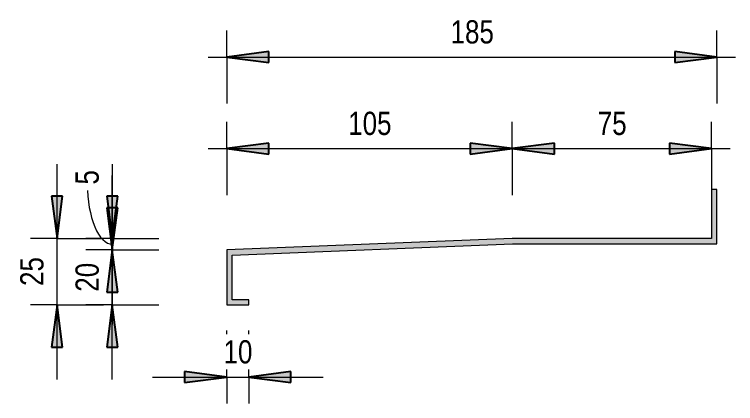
# Model space of a CAD drawing. Header units: millimetres. Extents: x -38576 to 20330, y -28812 to 13605.
# Drawn here: x 10378.6 to 10650.1, y 2315.5 to 2462 of the extents above; entities that cross this region are included whole.
import ezdxf

# ---------------------------------------------------------------- set-up
doc = ezdxf.new("R2010")
doc.units = ezdxf.units.MM
for name, color, linetype, lineweight in [('A-ANNO-DIMS', 211, 'Continuous', 5), ('A-ANNO-DIMS-5', 211, 'Continuous', 5), ('A-DETL-GENF', 92, 'Continuous', 5), ('A-DETL-THIN', 151, 'Continuous', 5)]:
    doc.layers.add(name, color=color, linetype=linetype, lineweight=lineweight)
doc.styles.add('Arial_12', font='arial.ttf', dxfattribs={"width": 0.8, "height": 8.75})
doc.dimstyles.new('SVA_Arc_Length-1_8mm_BLUE_Arrow_1', dxfattribs={"dimscale": 304.8, "dimtxt": 8.92727, "dimasz": 0.052083, "dimexe": 0.032808, "dimexo": 0.0625, "dimgap": 0.008202, "dimtad": 1, "dimdec": 0, "dimrnd": 5, "dimzin": 0, "dimdsep": 46, "dimtxsty": 'Arial_12', "dimsah": 1, "dimcen": 0.09, "dimdle": 0.022966, "dimazin": 0, "dimtfac": 1, "dimtdec": 4, "dimtix": 1, "dimtmove": 0, "dimatfit": 3, "dimfxl": 0.057415, "dimfxlon": 1, "dimtvp": 1, "dimtfill": 1, "dimtolj": 1, "dimtzin": 0, "dimarcsym": 2})
doc.dimstyles.new('SVA_Arc_Length-1_8mm_BLUE_Arrow_2', dxfattribs={"dimscale": 304.8, "dimtxt": 8.92727, "dimasz": 0.052083, "dimexe": 0.032808, "dimexo": 0.0625, "dimgap": 0.008202, "dimtad": 1, "dimdec": 0, "dimrnd": 5, "dimzin": 0, "dimdsep": 46, "dimtxsty": 'Arial_12', "dimsah": 1, "dimcen": 0.09, "dimdle": 0.022966, "dimazin": 0, "dimtfac": 1, "dimtdec": 4, "dimtix": 1, "dimtmove": 1, "dimatfit": 3, "dimfxl": 0.057415, "dimfxlon": 1, "dimtvp": 1, "dimtfill": 1, "dimtolj": 1, "dimtzin": 0, "dimarcsym": 2})

# ---------------------------------------------------------------- blocks, each defined once
blk = doc.blocks.new('DIMBLOCK167-Aluminium Cill')
at = {"layer": 'A-ANNO-DIMS-5', "lineweight": 25}
for points in [[(10458.58, 2445.93), (10474.46, 2443.84), (10474.46, 2448.02)], [(10643.08, 2445.93), (10627.21, 2448.02), (10627.21, 2443.84)]]:
    blk.add_hatch(color=256, dxfattribs=at).paths.add_polyline_path(points)
at = {"layer": 'A-ANNO-DIMS-5'}
for p, q in [((10458.58, 2445.93), (10458.58, 2455.93)), ((10643.08, 2445.93), (10643.08, 2455.93)), ((10451.58, 2445.93), (10650.08, 2445.93)), ((10458.58, 2445.93), (10458.58, 2428.43)), ((10643.08, 2445.93), (10643.08, 2428.43))]:
    blk.add_line(p, q, dxfattribs=at)
at = {"layer": 'A-ANNO-DIMS-5', "lineweight": 25}
for p, q in [((10474.46, 2448.02), (10458.58, 2445.93)), ((10458.58, 2445.93), (10474.46, 2443.84)), ((10474.46, 2443.84), (10474.46, 2448.02)), ((10643.08, 2445.93), (10627.21, 2448.02)), ((10627.21, 2448.02), (10627.21, 2443.84)), ((10627.21, 2443.84), (10643.08, 2445.93))]:
    blk.add_line(p, q, dxfattribs=at)
at = {"layer": 'A-ANNO-DIMS-5', "color": 0, "insert": (10542.8, 2459.79), "char_height": 8.75, "width": 19.2829, "attachment_point": 1, "line_spacing_factor": 0.941778, "style": 'Arial_12', "bg_fill": 3, "box_fill_scale": 1.25, "bg_fill_color": 256, "bg_fill_true_color": 13158600, "bg_fill_transparency": 0}
blk.add_mtext('185', dxfattribs=at)
blk = doc.blocks.new('DIMBLOCK168-Aluminium Cill')
at = {"layer": 'A-ANNO-DIMS-5', "lineweight": 25}
for points in [[(10415.49, 2373.33), (10417.58, 2389.2), (10413.4, 2389.2)], [(10415.49, 2352.61), (10413.4, 2336.74), (10417.58, 2336.74)]]:
    blk.add_hatch(color=256, dxfattribs=at).paths.add_polyline_path(points)
at = {"layer": 'A-ANNO-DIMS-5'}
for p, q in [((10415.49, 2324.6), (10415.49, 2401.34)), ((10415.49, 2373.33), (10405.49, 2373.33)), ((10415.49, 2373.33), (10432.99, 2373.33)), ((10415.49, 2352.61), (10405.49, 2352.61)), ((10415.49, 2352.61), (10432.99, 2352.61))]:
    blk.add_line(p, q, dxfattribs=at)
at = {"layer": 'A-ANNO-DIMS-5', "lineweight": 25}
for p, q in [((10417.58, 2389.2), (10413.4, 2389.2)), ((10413.4, 2389.2), (10415.49, 2373.33)), ((10415.49, 2373.33), (10417.58, 2389.2)), ((10415.49, 2352.61), (10413.4, 2336.74)), ((10417.58, 2336.74), (10415.49, 2352.61)), ((10413.4, 2336.74), (10417.58, 2336.74))]:
    blk.add_line(p, q, dxfattribs=at)
at = {"layer": 'A-ANNO-DIMS-5', "color": 0, "insert": (10401.63, 2357.61), "char_height": 8.75, "width": 12.8553, "attachment_point": 1, "rotation": 90, "line_spacing_factor": 0.941778, "style": 'Arial_12', "bg_fill": 3, "box_fill_scale": 1.25, "bg_fill_color": 256, "bg_fill_true_color": 13158600, "bg_fill_transparency": 0}
blk.add_mtext('20', dxfattribs=at)
blk = doc.blocks.new('DIMBLOCK169-Aluminium Cill')
at = {"layer": 'A-ANNO-DIMS-5', "lineweight": 25}
for points in [[(10458.58, 2325.5), (10442.71, 2327.59), (10442.71, 2323.41)], [(10466.85, 2325.5), (10482.73, 2323.41), (10482.73, 2327.59)]]:
    blk.add_hatch(color=256, dxfattribs=at).paths.add_polyline_path(points)
at = {"layer": 'A-ANNO-DIMS-5'}
for p, q in [((10458.58, 2325.5), (10458.58, 2343)), ((10466.85, 2325.5), (10466.85, 2343)), ((10430.57, 2325.5), (10494.86, 2325.5)), ((10458.58, 2325.5), (10458.58, 2315.5)), ((10466.85, 2325.5), (10466.85, 2315.5))]:
    blk.add_line(p, q, dxfattribs=at)
at = {"layer": 'A-ANNO-DIMS-5', "lineweight": 25}
for p, q in [((10458.58, 2325.5), (10442.71, 2327.59)), ((10442.71, 2327.59), (10442.71, 2323.41)), ((10482.73, 2327.59), (10466.85, 2325.5)), ((10482.73, 2323.41), (10482.73, 2327.59)), ((10442.71, 2323.41), (10458.58, 2325.5)), ((10466.85, 2325.5), (10482.73, 2323.41))]:
    blk.add_line(p, q, dxfattribs=at)
at = {"layer": 'A-ANNO-DIMS-5', "color": 0, "insert": (10457.36, 2339.36), "char_height": 8.75, "width": 12.8553, "attachment_point": 1, "line_spacing_factor": 0.941778, "style": 'Arial_12', "bg_fill": 3, "box_fill_scale": 1.25, "bg_fill_color": 256, "bg_fill_true_color": 13158600, "bg_fill_transparency": 0}
blk.add_mtext('10', dxfattribs=at)
blk = doc.blocks.new('DIMBLOCK170-Aluminium Cill')
at = {"layer": 'A-ANNO-DIMS-5', "lineweight": 25}
for points in [[(10566.05, 2411.49), (10581.93, 2409.4), (10581.93, 2413.58)], [(10641.08, 2411.49), (10625.21, 2413.58), (10625.21, 2409.4)]]:
    blk.add_hatch(color=256, dxfattribs=at).paths.add_polyline_path(points)
at = {"layer": 'A-ANNO-DIMS-5'}
for p, q in [((10566.05, 2411.49), (10566.05, 2421.49)), ((10641.08, 2411.49), (10641.08, 2421.49)), ((10559.05, 2411.49), (10648.08, 2411.49)), ((10566.05, 2411.49), (10566.05, 2393.99)), ((10641.08, 2411.49), (10641.08, 2393.99))]:
    blk.add_line(p, q, dxfattribs=at)
at = {"layer": 'A-ANNO-DIMS-5', "lineweight": 25}
for p, q in [((10581.93, 2413.58), (10566.05, 2411.49)), ((10581.93, 2409.4), (10581.93, 2413.58)), ((10641.08, 2411.49), (10625.21, 2413.58)), ((10625.21, 2413.58), (10625.21, 2409.4)), ((10566.05, 2411.49), (10581.93, 2409.4)), ((10625.21, 2409.4), (10641.08, 2411.49))]:
    blk.add_line(p, q, dxfattribs=at)
at = {"layer": 'A-ANNO-DIMS-5', "color": 0, "insert": (10598.21, 2425.35), "char_height": 8.75, "width": 12.8553, "attachment_point": 1, "line_spacing_factor": 0.941778, "style": 'Arial_12', "bg_fill": 3, "box_fill_scale": 1.25, "bg_fill_color": 256, "bg_fill_true_color": 13158600, "bg_fill_transparency": 0}
blk.add_mtext('75', dxfattribs=at)
blk = doc.blocks.new('DIMBLOCK171-Aluminium Cill')
at = {"layer": 'A-ANNO-DIMS-5', "lineweight": 25}
for points in [[(10458.58, 2411.49), (10474.46, 2409.4), (10474.46, 2413.58)], [(10566.05, 2411.49), (10550.18, 2413.58), (10550.18, 2409.4)]]:
    blk.add_hatch(color=256, dxfattribs=at).paths.add_polyline_path(points)
at = {"layer": 'A-ANNO-DIMS-5'}
for p, q in [((10458.58, 2411.49), (10458.58, 2421.49)), ((10566.05, 2411.49), (10566.05, 2421.49)), ((10451.58, 2411.49), (10573.05, 2411.49)), ((10458.58, 2411.49), (10458.58, 2393.99)), ((10566.05, 2411.49), (10566.05, 2393.99))]:
    blk.add_line(p, q, dxfattribs=at)
at = {"layer": 'A-ANNO-DIMS-5', "lineweight": 25}
for p, q in [((10474.46, 2413.58), (10458.58, 2411.49)), ((10474.46, 2409.4), (10474.46, 2413.58)), ((10566.05, 2411.49), (10550.18, 2413.58)), ((10550.18, 2413.58), (10550.18, 2409.4)), ((10458.58, 2411.49), (10474.46, 2409.4)), ((10550.18, 2409.4), (10566.05, 2411.49))]:
    blk.add_line(p, q, dxfattribs=at)
at = {"layer": 'A-ANNO-DIMS-5', "color": 0, "insert": (10504.28, 2425.35), "char_height": 8.75, "width": 19.2829, "attachment_point": 1, "line_spacing_factor": 0.941778, "style": 'Arial_12', "bg_fill": 3, "box_fill_scale": 1.25, "bg_fill_color": 256, "bg_fill_true_color": 13158600, "bg_fill_transparency": 0}
blk.add_mtext('105', dxfattribs=at)
blk = doc.blocks.new('DIMBLOCK172-Aluminium Cill')
at = {"layer": 'A-ANNO-DIMS-5', "lineweight": 25}
for points in [[(10394.69, 2377.64), (10396.78, 2393.52), (10392.6, 2393.52)], [(10394.69, 2352.61), (10392.6, 2336.74), (10396.78, 2336.74)]]:
    blk.add_hatch(color=256, dxfattribs=at).paths.add_polyline_path(points)
at = {"layer": 'A-ANNO-DIMS-5'}
for p, q in [((10394.69, 2324.6), (10394.69, 2405.65)), ((10394.69, 2377.64), (10384.69, 2377.64)), ((10394.69, 2377.64), (10412.19, 2377.64)), ((10394.69, 2352.61), (10384.69, 2352.61)), ((10394.69, 2352.61), (10412.19, 2352.61))]:
    blk.add_line(p, q, dxfattribs=at)
at = {"layer": 'A-ANNO-DIMS-5', "lineweight": 25}
for p, q in [((10396.78, 2393.52), (10392.6, 2393.52)), ((10392.6, 2393.52), (10394.69, 2377.64)), ((10394.69, 2377.64), (10396.78, 2393.52)), ((10394.69, 2352.61), (10392.6, 2336.74)), ((10396.78, 2336.74), (10394.69, 2352.61)), ((10392.6, 2336.74), (10396.78, 2336.74))]:
    blk.add_line(p, q, dxfattribs=at)
at = {"layer": 'A-ANNO-DIMS-5', "color": 0, "insert": (10380.83, 2359.77), "char_height": 8.75, "width": 12.8553, "attachment_point": 1, "rotation": 90, "line_spacing_factor": 0.941778, "style": 'Arial_12', "bg_fill": 3, "box_fill_scale": 1.25, "bg_fill_color": 256, "bg_fill_true_color": 13158600, "bg_fill_transparency": 0}
blk.add_mtext('25', dxfattribs=at)
blk = doc.blocks.new('DIMBLOCK173-Aluminium Cill')
at = {"layer": 'A-ANNO-DIMS-5', "lineweight": 25}
for points in [[(10415.49, 2377.64), (10417.58, 2393.52), (10413.4, 2393.52)], [(10415.49, 2373.33), (10413.4, 2357.45), (10417.58, 2357.45)]]:
    blk.add_hatch(color=256, dxfattribs=at).paths.add_polyline_path(points)
at = {"layer": 'A-ANNO-DIMS-5'}
for p, q in [((10415.49, 2405.65), (10415.49, 2345.31)), ((10415.49, 2377.64), (10405.49, 2377.64)), ((10415.49, 2377.64), (10432.99, 2377.64)), ((10415.49, 2373.33), (10405.49, 2373.33)), ((10415.49, 2373.33), (10432.99, 2373.33))]:
    blk.add_line(p, q, dxfattribs=at)
at = {"layer": 'A-ANNO-DIMS-5', "lineweight": 25}
for p, q in [((10417.58, 2393.52), (10413.4, 2393.52)), ((10413.4, 2393.52), (10415.49, 2377.64)), ((10415.49, 2377.64), (10417.58, 2393.52)), ((10415.49, 2373.33), (10413.4, 2357.45)), ((10417.58, 2357.45), (10415.49, 2373.33)), ((10413.4, 2357.45), (10417.58, 2357.45))]:
    blk.add_line(p, q, dxfattribs=at)
at = {"layer": 'A-ANNO-DIMS-5'}
blk.add_ellipse((10415.49, 2397.95), major_axis=(0, 22.46), ratio=0.417011, start_param=1.570796, end_param=3.141593, dxfattribs=at)
at = {"layer": 'A-ANNO-DIMS-5', "color": 0, "insert": (10401.63, 2397.95), "char_height": 8.75, "width": 6.4276, "attachment_point": 1, "rotation": 90, "line_spacing_factor": 0.941778, "style": 'Arial_12', "bg_fill": 3, "box_fill_scale": 1.25, "bg_fill_color": 256, "bg_fill_true_color": 13158600, "bg_fill_transparency": 0}
blk.add_mtext('5', dxfattribs=at)

msp = doc.modelspace()

# ---------------------------------------------------------------- hatches: boundary and pattern name
at = {"layer": 'A-DETL-GENF', "lineweight": 18}
msp.add_hatch(color=11, dxfattribs=at).paths.add_polyline_path([(10458.58, 2352.61), (10466.85, 2352.61), (10466.85, 2354.61), (10460.58, 2354.61), (10460.58, 2371.41), (10566.09, 2375.64), (10643.08, 2375.64), (10643.08, 2396.04), (10641.08, 2396.04), (10641.08, 2377.64), (10566.05, 2377.64), (10458.58, 2373.33)])

# ---------------------------------------------------------------- linework, layer by layer
at = {"layer": 'A-DETL-THIN', "lineweight": 18}
for p, q in [((10643.08, 2396.04), (10641.08, 2396.04)), ((10641.08, 2396.04), (10641.08, 2377.64)), ((10643.08, 2375.64), (10643.08, 2396.04)), ((10566.05, 2377.64), (10458.58, 2373.33)), ((10460.58, 2371.41), (10566.09, 2375.64)), ((10641.08, 2377.64), (10566.05, 2377.64)), ((10566.09, 2375.64), (10643.08, 2375.64)), ((10458.58, 2373.33), (10458.58, 2352.61)), ((10460.58, 2354.61), (10460.58, 2371.41)), ((10466.85, 2354.61), (10460.58, 2354.61)), ((10466.85, 2352.61), (10466.85, 2354.61)), ((10458.58, 2352.61), (10460.58, 2352.61)), ((10460.58, 2352.61), (10466.85, 2352.61))]:
    msp.add_line(p, q, dxfattribs=at)

# ---------------------------------------------------------------- dimensions: what is measured, and where the dimension line sits
at = {"layer": 'A-ANNO-DIMS'}
dim = msp.add_linear_dim(base=(10643.08279051, 2445.92813134), p1=(10458.58279051, 2428.42813134), p2=(10643.08279051, 2428.42813134), dimstyle='SVA_Arc_Length-1_8mm_BLUE_Arrow_1', override={"dimpost": '<>', "dimfxl": 184.5}, dxfattribs=at)
dim.commit()
dim.dimension.update_dxf_attribs({"geometry": 'DIMBLOCK167-Aluminium Cill', "text_midpoint": (10550.83279051, 2452.89564501)})
dim = msp.add_linear_dim(base=(10415.49, 2373.33), p1=(10432.99, 2352.61), p2=(10432.99, 2373.33), angle=90, dimstyle='SVA_Arc_Length-1_8mm_BLUE_Arrow_1', override={"dimpost": '<>', "dimfxl": 20.712086}, dxfattribs=at)
dim.commit()
dim.dimension.update_dxf_attribs({"geometry": 'DIMBLOCK168-Aluminium Cill', "text_midpoint": (10408.53, 2362.97)})

# ---------------------------------------------------------------- next in the draw order: dimensions: what is measured, and where the dimension line sits
for base, p1, p2, override, picture, middle in [((10641.08, 2411.49), (10566.05, 2393.99), (10641.08, 2393.99), {"dimpost": '<>', "dimfxl": 75.032105}, 'DIMBLOCK170-Aluminium Cill', (10603.57, 2418.44)), ((10466.85, 2325.5), (10458.58, 2343), (10466.85, 2343), {"dimpost": '<>', "dimfxl": 8.268474}, 'DIMBLOCK169-Aluminium Cill', (10462.72, 2332.47))]:
    dim = msp.add_linear_dim(base=base, p1=p1, p2=p2, dimstyle='SVA_Arc_Length-1_8mm_BLUE_Arrow_1', override=override, dxfattribs=at)
    dim.commit()
    dim.dimension.update_dxf_attribs({"geometry": picture, "text_midpoint": middle})
dim = msp.add_linear_dim(base=(10394.69, 2377.64), p1=(10412.19, 2352.61), p2=(10412.19, 2377.64), angle=90, dimstyle='SVA_Arc_Length-1_8mm_BLUE_Arrow_1', override={"dimpost": '<>', "dimfxl": 25.0267}, dxfattribs=at)
dim.commit()
dim.dimension.update_dxf_attribs({"geometry": 'DIMBLOCK172-Aluminium Cill', "text_midpoint": (10387.72, 2365.13)})

# ---------------------------------------------------------------- next in the draw order: dimensions: what is measured, and where the dimension line sits
dim = msp.add_linear_dim(base=(10566.05, 2411.49), p1=(10458.58, 2393.99), p2=(10566.05, 2393.99), dimstyle='SVA_Arc_Length-1_8mm_BLUE_Arrow_1', override={"dimpost": '<>', "dimfxl": 107.467895}, dxfattribs=at)
dim.commit()
dim.dimension.update_dxf_attribs({"geometry": 'DIMBLOCK171-Aluminium Cill', "text_midpoint": (10512.32, 2418.46)})
dim = msp.add_linear_dim(base=(10415.49, 2373.33), p1=(10432.99, 2377.64), p2=(10432.99, 2373.33), angle=90, dimstyle='SVA_Arc_Length-1_8mm_BLUE_Arrow_2', override={"dimpost": '<>', "dimfxl": 4.314614}, dxfattribs=at)
dim.commit()
dim.dimension.update_dxf_attribs({"geometry": 'DIMBLOCK173-Aluminium Cill', "text_midpoint": (10407.47, 2401.16), "dimtype": 160, "text_rotation": 90})

doc.saveas('drawing.dxf')
